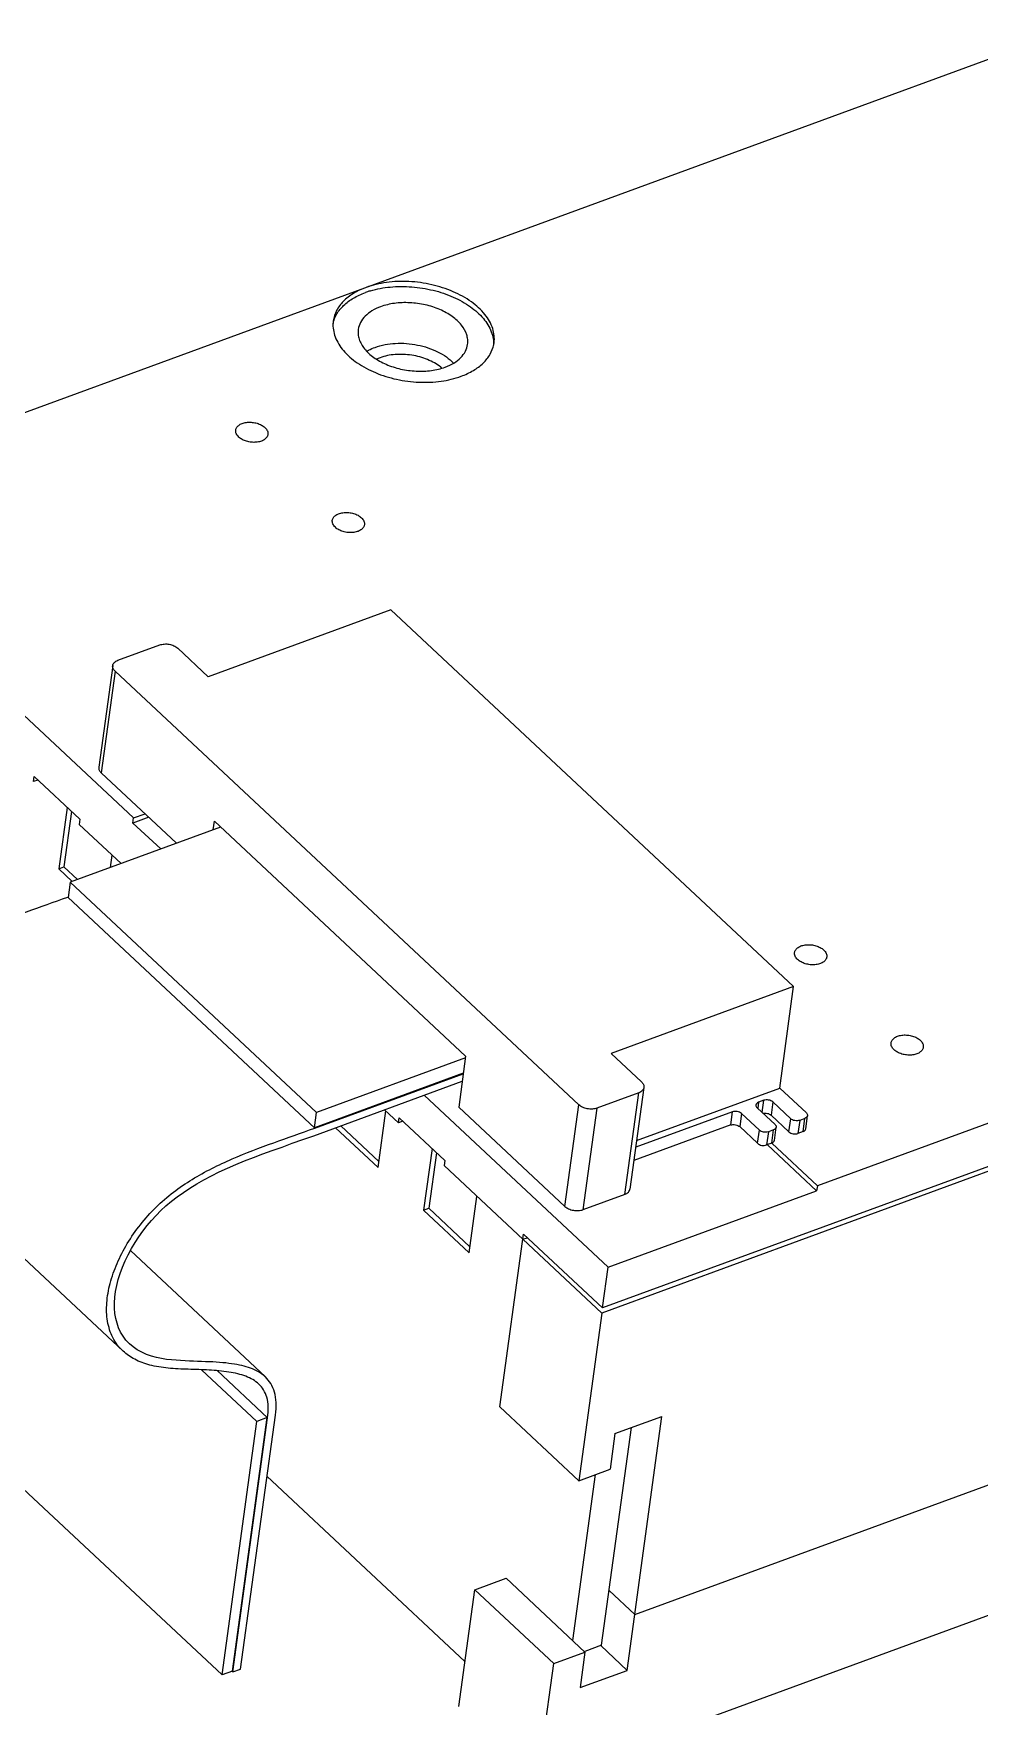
# Model space of a CAD drawing. Extents: x 0 to 297, y 0 to 210.
# Drawn here: x 256.63 to 266.83, y 29.29 to 47.34 of the extents above; entities that cross this region are included whole.
import ezdxf

# ---------------------------------------------------------------- set-up
doc = ezdxf.new("R2010")
doc.units = 0
doc.header["$LTSCALE"] = 16.335
doc.layers.get('0').update_dxf_attribs({"linetype": 'CONTINUOUS'})

msp = doc.modelspace()

# ---------------------------------------------------------------- linework, layer by layer
at = {"color": 7, "linetype": 'CONTINUOUS'}
for p, q in [((254.016, 42.331), (267.684, 47.344)), ((254.016, 42.331), (257.705, 38.879)), ((260.478, 41.125), (258.51, 40.403)), ((264.823, 37.06), (260.478, 41.125)), ((257.537, 40.58), (257.987, 40.746)), ((258.51, 40.403), (258.182, 40.71)), ((257.48, 40.523), (257.33, 39.427)), ((257.506, 40.463), (257.356, 39.367)), ((262.507, 35.783), (257.506, 40.463)), ((258.169, 38.606), (257.356, 39.367)), ((256.626, 39.271), (256.634, 39.325)), ((256.674, 39.288), (256.626, 39.271)), ((257.125, 38.865), (256.634, 39.325)), ((276.497, 39.098), (265.079, 34.91)), ((256.989, 38.993), (256.898, 38.329)), ((257.036, 38.949), (256.954, 38.35)), ((257.125, 38.865), (257.118, 38.81)), ((257.869, 38.887), (257.698, 38.824)), ((257.698, 38.824), (257.705, 38.879)), ((257.698, 38.824), (257.998, 38.544)), ((257.705, 38.879), (257.829, 38.924)), ((258.565, 38.751), (258.577, 38.843)), ((258.577, 38.843), (261.286, 36.308)), ((258.644, 38.78), (257.022, 38.185)), ((257.118, 38.81), (257.571, 38.387)), ((257.455, 38.344), (257.473, 38.478)), ((276.421, 38.55), (262.754, 33.537)), ((276.429, 38.605), (262.762, 33.592)), ((256.898, 38.329), (256.954, 38.35)), ((256.898, 38.329), (257.043, 38.193)), ((256.954, 38.35), (257.099, 38.214)), ((257.022, 38.185), (256.999, 38.021)), ((259.678, 35.7), (257.022, 38.185)), ((256.995, 38.025), (257, 38.027)), ((256.995, 38.025), (259.659, 35.532)), ((264.823, 37.06), (262.855, 36.338)), ((264.673, 35.964), (264.823, 37.06)), ((261.284, 36.289), (259.678, 35.7)), ((261.286, 36.308), (261.211, 35.759)), ((263.182, 36.031), (262.855, 36.338)), ((261.261, 36.125), (259.655, 35.536)), ((259.659, 35.532), (261.261, 36.119)), ((259.648, 35.45), (261.249, 36.037)), ((263.209, 35.971), (263.058, 34.875)), ((263.13, 35.398), (264.673, 35.964)), ((264.96, 35.696), (264.673, 35.964)), ((260.838, 35.886), (262.822, 34.03)), ((262.357, 34.688), (261.211, 35.759)), ((262.357, 34.688), (262.507, 35.783)), ((262.702, 35.748), (262.551, 34.652)), ((263.152, 35.913), (262.702, 35.748)), ((263.002, 34.817), (263.152, 35.913)), ((264.429, 35.752), (264.622, 35.572)), ((264.445, 35.811), (264.436, 35.746)), ((264.501, 35.832), (264.445, 35.811)), ((264.483, 35.702), (264.501, 35.832)), ((264.598, 35.814), (264.579, 35.672)), ((264.791, 35.634), (264.598, 35.814)), ((254.927, 35.619), (257.592, 33.126)), ((259.655, 35.536), (259.678, 35.7)), ((260.341, 35.108), (260.424, 35.717)), ((260.411, 35.729), (260.561, 35.589)), ((260.561, 35.589), (260.569, 35.644)), ((260.609, 35.606), (260.561, 35.589)), ((261.06, 35.183), (260.569, 35.644)), ((264.144, 35.566), (263.101, 35.183)), ((264.163, 35.708), (263.12, 35.325)), ((264.144, 35.566), (264.163, 35.708)), ((264.261, 35.69), (264.241, 35.548)), ((264.453, 35.51), (264.261, 35.69)), ((264.771, 35.491), (264.579, 35.672)), ((264.771, 35.491), (264.791, 35.634)), ((264.888, 35.616), (264.868, 35.474)), ((264.944, 35.637), (264.888, 35.616)), ((264.925, 35.494), (264.944, 35.637)), ((264.953, 35.523), (264.973, 35.666)), ((259.883, 35.536), (260.341, 35.108)), ((259.939, 35.557), (260.35, 35.173)), ((264.434, 35.368), (264.241, 35.548)), ((264.434, 35.368), (264.453, 35.51)), ((264.551, 35.492), (264.531, 35.35)), ((264.607, 35.513), (264.551, 35.492)), ((264.587, 35.371), (264.607, 35.513)), ((264.616, 35.399), (264.635, 35.542)), ((264.925, 35.494), (264.868, 35.474)), ((260.924, 35.311), (260.833, 34.647)), ((260.971, 35.267), (260.889, 34.668)), ((264.587, 35.371), (264.531, 35.35)), ((265.071, 34.855), (264.54, 35.353)), ((264.587, 35.37), (265.079, 34.91)), ((261.06, 35.183), (261.053, 35.129)), ((261.053, 35.129), (262.754, 33.537)), ((262.822, 34.03), (265.071, 34.855)), ((263.109, 30.284), (275.933, 34.988)), ((265.079, 34.91), (265.071, 34.855)), ((260.833, 34.647), (260.889, 34.668)), ((260.889, 34.668), (261.333, 34.252)), ((261.325, 34.187), (261.408, 34.796)), ((263.002, 34.817), (262.551, 34.652)), ((260.833, 34.647), (261.325, 34.187)), ((261.656, 32.524), (261.911, 34.388)), ((261.903, 34.333), (261.951, 34.35)), ((262.762, 33.592), (261.911, 34.388)), ((259.127, 32.848), (257.671, 34.21)), ((262.762, 33.592), (262.822, 34.03)), ((262.063, 28.495), (275.73, 33.508)), ((262.754, 33.537), (262.506, 31.728)), ((259.034, 32.367), (258.438, 32.925)), ((258.605, 32.915), (259.151, 32.405)), ((261.656, 32.524), (262.506, 31.728)), ((258.659, 29.632), (259.034, 32.367)), ((258.772, 29.674), (259.146, 32.408)), ((258.775, 29.664), (259.151, 32.405)), ((258.859, 29.695), (259.235, 32.436)), ((259.146, 32.408), (259.034, 32.367)), ((262.896, 32.236), (263.402, 32.421)), ((263.027, 29.681), (263.402, 32.421)), ((262.752, 29.952), (263.074, 32.301)), ((262.896, 32.236), (262.844, 31.852)), ((256.003, 32.118), (258.659, 29.632)), ((261.279, 29.778), (259.144, 31.775)), ((262.684, 31.794), (262.439, 30.005)), ((262.506, 31.728), (262.844, 31.852)), ((261.212, 29.291), (261.385, 30.551)), ((261.385, 30.551), (261.723, 30.675)), ((261.385, 30.551), (262.236, 29.755)), ((261.723, 30.675), (262.573, 29.879)), ((263.109, 30.284), (262.833, 30.542)), ((262.236, 29.755), (262.573, 29.879)), ((262.573, 29.879), (262.52, 29.496)), ((262.752, 29.952), (262.571, 29.885)), ((262.742, 29.948), (263.027, 29.681)), ((258.772, 29.674), (258.659, 29.632)), ((258.767, 29.672), (258.775, 29.664)), ((258.775, 29.664), (258.859, 29.695)), ((262.063, 28.495), (262.236, 29.755)), ((262.52, 29.496), (263.027, 29.681))]:
    msp.add_line(p, q, dxfattribs=at)
for points in [[(257.663, 33.203), (257.659, 33.207), (257.623, 33.245), (257.592, 33.286), (257.566, 33.33), (257.544, 33.377), (257.527, 33.426), (257.513, 33.477), (257.505, 33.532), (257.5, 33.588), (257.5, 33.646), (257.504, 33.707), (257.512, 33.77), (257.524, 33.834), (257.541, 33.899), (257.562, 33.965), (257.586, 34.032), (257.615, 34.1), (257.647, 34.166), (257.683, 34.232), (257.721, 34.297), (257.763, 34.36), (257.806, 34.421), (257.851, 34.48), (257.899, 34.536), (257.949, 34.59), (258, 34.642), (258.055, 34.693), (258.114, 34.743), (258.176, 34.791), (258.242, 34.839), (258.312, 34.885), (258.386, 34.931), (258.464, 34.975), (258.545, 35.018), (258.63, 35.06), (258.717, 35.1), (258.808, 35.139), (258.902, 35.178), (258.998, 35.216), (259.098, 35.253), (259.201, 35.29), (259.307, 35.328), (259.417, 35.368), (259.531, 35.408), (259.648, 35.45)], [(259.127, 32.848), (259.124, 32.85), (259.107, 32.865), (259.089, 32.878), (259.07, 32.891), (259.051, 32.903), (259.03, 32.914), (259.01, 32.924), (258.988, 32.933), (258.966, 32.942), (258.944, 32.95), (258.921, 32.957), (258.897, 32.964), (258.872, 32.97), (258.847, 32.976), (258.82, 32.981), (258.792, 32.986), (258.763, 32.99), (258.732, 32.994), (258.7, 32.998), (258.667, 33.001), (258.632, 33.004), (258.596, 33.006), (258.559, 33.009), (258.52, 33.011), (258.48, 33.012), (258.439, 33.014), (258.396, 33.015), (258.353, 33.017), (258.308, 33.019), (258.261, 33.021), (258.213, 33.023), (258.164, 33.027), (258.113, 33.031), (258.06, 33.037), (258.006, 33.046), (257.952, 33.057), (257.898, 33.072), (257.845, 33.09), (257.794, 33.114), (257.745, 33.141), (257.7, 33.172), (257.663, 33.203)]]:
    msp.add_lwpolyline(points, dxfattribs=at)
for centre, radius, start, end in [((260.518, 43.696), 0.908, 108.6163, 110.1365), ((260.533, 43.65), 0.957, 106.6, 108.6124), ((260.184, 44.198), 0.328, 172.1973, 175.7558), ((261.266, 44.05), 0.329, 348.8457, 352.1951), ((260.526, 43.4), 0.473, 110.1191, 115.0931), ((260.735, 43.389), 0.453, 49.2431, 51.5755)]:
    msp.add_arc(centre, radius, start, end, dxfattribs=at)
for points, knots in [([(260.213, 44.604), (260.165, 44.586), (260.077, 44.545), (259.966, 44.461), (259.889, 44.359), (259.864, 44.281), (259.858, 44.243)], [0, 0, 0, 0, 0.28832, 0.54759, 0.78141, 1, 1, 1, 1]), ([(261.592, 44.005), (261.596, 44.031), (261.597, 44.083), (261.574, 44.191), (261.496, 44.325), (261.346, 44.459), (261.149, 44.567), (260.92, 44.64), (260.677, 44.674), (260.437, 44.665), (260.283, 44.629), (260.213, 44.604)], [0, 0, 0, 0, 0.04482, 0.091099, 0.192109, 0.308645, 0.440007, 0.58165, 0.726948, 0.8686, 1, 1, 1, 1]), ([(260.26, 44.567), (260.33, 44.588), (260.478, 44.615), (260.706, 44.616), (260.936, 44.579), (261.151, 44.508), (261.336, 44.405), (261.479, 44.279), (261.557, 44.155), (261.585, 44.053), (261.588, 44.003), (261.587, 43.979)], [0, 0, 0, 0, 0.133518, 0.275427, 0.419717, 0.559933, 0.69028, 0.806753, 0.90853, 0.955143, 1, 1, 1, 1]), ([(259.856, 44.215), (259.864, 44.251), (259.893, 44.323), (259.97, 44.416), (260.077, 44.494), (260.16, 44.532), (260.205, 44.549)], [0, 0, 0, 0, 0.218712, 0.453763, 0.713329, 1, 1, 1, 1]), ([(261.307, 43.989), (261.31, 44.006), (261.31, 44.042), (261.295, 44.115), (261.242, 44.206), (261.14, 44.297), (261.006, 44.371), (260.851, 44.42), (260.685, 44.443), (260.521, 44.437), (260.417, 44.413), (260.369, 44.395)], [0, 0, 0, 0, 0.04482, 0.091096, 0.192095, 0.308619, 0.439975, 0.581618, 0.726929, 0.868596, 1, 1, 1, 1]), ([(260.369, 44.395), (260.337, 44.383), (260.277, 44.356), (260.202, 44.298), (260.149, 44.229), (260.132, 44.176), (260.128, 44.15)], [0, 0, 0, 0, 0.288256, 0.547607, 0.7814, 1, 1, 1, 1]), ([(259.856, 44.223), (259.854, 44.197), (259.857, 44.145), (259.885, 44.039), (259.967, 43.909), (260.119, 43.779), (260.316, 43.675), (260.542, 43.605), (260.782, 43.574), (261.018, 43.584), (261.168, 43.619), (261.238, 43.645)], [0, 0, 0, 0, 0.044842, 0.091437, 0.193502, 0.310925, 0.442608, 0.583971, 0.728559, 0.869345, 1, 1, 1, 1]), ([(260.128, 44.15), (260.126, 44.133), (260.125, 44.097), (260.141, 44.024), (260.194, 43.933), (260.296, 43.841), (260.429, 43.768), (260.585, 43.718), (260.751, 43.696), (260.914, 43.702), (261.018, 43.726), (261.066, 43.743)], [0, 0, 0, 0, 0.04482, 0.091096, 0.192095, 0.308619, 0.439975, 0.581618, 0.726929, 0.868596, 1, 1, 1, 1]), ([(260.219, 43.915), (260.226, 43.919), (260.255, 43.935), (260.286, 43.948), (260.309, 43.957)], [0, 0, 0, 0, 0.241506, 1, 1, 1, 1]), ([(260.309, 43.957), (260.379, 43.982), (260.533, 44.01), (260.767, 43.992), (260.984, 43.92), (261.109, 43.836), (261.156, 43.786)], [0, 0, 0, 0, 0.246318, 0.512369, 0.771606, 1, 1, 1, 1]), ([(261.017, 43.744), (260.974, 43.777), (260.873, 43.833), (260.705, 43.878), (260.529, 43.886), (260.415, 43.864), (260.363, 43.845)], [0, 0, 0, 0, 0.237261, 0.496988, 0.758351, 1, 1, 1, 1]), ([(261.066, 43.743), (261.099, 43.755), (261.159, 43.783), (261.234, 43.841), (261.286, 43.91), (261.304, 43.963), (261.307, 43.989)], [0, 0, 0, 0, 0.288256, 0.547607, 0.7814, 1, 1, 1, 1]), ([(261.238, 43.645), (261.283, 43.662), (261.369, 43.701), (261.476, 43.781), (261.553, 43.876), (261.582, 43.95), (261.589, 43.986)], [0, 0, 0, 0, 0.287181, 0.54668, 0.781372, 1, 1, 1, 1]), ([(258.807, 43.064), (258.808, 43.07), (258.811, 43.081), (258.822, 43.101), (258.847, 43.124), (258.887, 43.141), (258.935, 43.15), (258.986, 43.149), (259.037, 43.139), (259.083, 43.121), (259.11, 43.102), (259.121, 43.092)], [0, 0, 0, 0, 0.044946, 0.091536, 0.194097, 0.313363, 0.447731, 0.591404, 0.736541, 0.874976, 1, 1, 1, 1]), ([(258.84, 42.989), (258.834, 42.994), (258.824, 43.006), (258.812, 43.025), (258.806, 43.045), (258.806, 43.058), (258.807, 43.064)], [0, 0, 0, 0, 0.280683, 0.537445, 0.774298, 1, 1, 1, 1]), ([(259.154, 43.017), (259.153, 43.011), (259.15, 43), (259.139, 42.98), (259.114, 42.957), (259.074, 42.94), (259.026, 42.931), (258.975, 42.932), (258.924, 42.942), (258.878, 42.96), (258.851, 42.979), (258.84, 42.989)], [0, 0, 0, 0, 0.044946, 0.091536, 0.194097, 0.313363, 0.447731, 0.591404, 0.736541, 0.874976, 1, 1, 1, 1]), ([(259.121, 43.092), (259.127, 43.087), (259.137, 43.075), (259.149, 43.056), (259.155, 43.036), (259.155, 43.023), (259.154, 43.017)], [0, 0, 0, 0, 0.280683, 0.537445, 0.774298, 1, 1, 1, 1]), ([(259.881, 42.015), (259.875, 42.02), (259.865, 42.032), (259.854, 42.051), (259.848, 42.07), (259.847, 42.084), (259.848, 42.09)], [0, 0, 0, 0, 0.280683, 0.537445, 0.774298, 1, 1, 1, 1]), ([(259.848, 42.09), (259.849, 42.096), (259.852, 42.106), (259.863, 42.127), (259.888, 42.149), (259.928, 42.167), (259.976, 42.176), (260.027, 42.175), (260.078, 42.165), (260.125, 42.147), (260.151, 42.128), (260.162, 42.118)], [0, 0, 0, 0, 0.044946, 0.091536, 0.194097, 0.313363, 0.447731, 0.591404, 0.736541, 0.874976, 1, 1, 1, 1]), ([(260.162, 42.118), (260.168, 42.112), (260.178, 42.101), (260.19, 42.082), (260.196, 42.062), (260.196, 42.049), (260.195, 42.042)], [0, 0, 0, 0, 0.280683, 0.537445, 0.774298, 1, 1, 1, 1]), ([(260.195, 42.042), (260.194, 42.037), (260.191, 42.026), (260.18, 42.006), (260.155, 41.983), (260.115, 41.966), (260.068, 41.957), (260.016, 41.957), (259.965, 41.967), (259.919, 41.986), (259.892, 42.004), (259.881, 42.015)], [0, 0, 0, 0, 0.044946, 0.091536, 0.194097, 0.313363, 0.447731, 0.591404, 0.736541, 0.874976, 1, 1, 1, 1]), ([(257.987, 40.746), (258.003, 40.751), (258.037, 40.758), (258.09, 40.755), (258.14, 40.739), (258.17, 40.721), (258.181, 40.71)], [0, 0, 0, 0, 0.244108, 0.508107, 0.767696, 1, 1, 1, 1]), ([(257.506, 40.463), (257.497, 40.471), (257.486, 40.485), (257.48, 40.507), (257.479, 40.518), (257.48, 40.523)], [0, 0, 0, 0, 0.536161, 0.773673, 1, 1, 1, 1]), ([(257.48, 40.523), (257.481, 40.529), (257.485, 40.541), (257.497, 40.558), (257.515, 40.571), (257.529, 40.578), (257.537, 40.58)], [0, 0, 0, 0, 0.218682, 0.452487, 0.711774, 1, 1, 1, 1]), ([(257.33, 39.427), (257.329, 39.422), (257.329, 39.411), (257.336, 39.389), (257.347, 39.375), (257.356, 39.367)], [0, 0, 0, 0, 0.226327, 0.463839, 1, 1, 1, 1]), ([(254.927, 35.619), (254.905, 35.64), (254.864, 35.686), (254.815, 35.764), (254.78, 35.85), (254.75, 35.974), (254.746, 36.144), (254.784, 36.355), (254.86, 36.571), (254.971, 36.784), (255.112, 36.987), (255.278, 37.174), (255.467, 37.337), (255.671, 37.475), (255.883, 37.593), (256.175, 37.728), (256.548, 37.868), (256.848, 37.971), (256.995, 38.025)], [0, 0, 0, 0, 0.025113, 0.049842, 0.074738, 0.100225, 0.153893, 0.211938, 0.274105, 0.339535, 0.407104, 0.475572, 0.54331, 0.609827, 0.675735, 0.741411, 0.872119, 1, 1, 1, 1]), ([(264.865, 37.351), (264.86, 37.356), (264.849, 37.368), (264.838, 37.387), (264.832, 37.407), (264.832, 37.42), (264.833, 37.426)], [0, 0, 0, 0, 0.280683, 0.537445, 0.774298, 1, 1, 1, 1]), ([(264.833, 37.426), (264.833, 37.432), (264.836, 37.443), (264.848, 37.463), (264.873, 37.486), (264.912, 37.503), (264.96, 37.512), (265.012, 37.512), (265.063, 37.501), (265.109, 37.483), (265.136, 37.465), (265.147, 37.454)], [0, 0, 0, 0, 0.044946, 0.091536, 0.194097, 0.313363, 0.447731, 0.591404, 0.736541, 0.874976, 1, 1, 1, 1]), ([(265.179, 37.379), (265.179, 37.373), (265.176, 37.363), (265.164, 37.342), (265.139, 37.319), (265.1, 37.302), (265.052, 37.293), (265, 37.294), (264.949, 37.304), (264.903, 37.322), (264.876, 37.341), (264.865, 37.351)], [0, 0, 0, 0, 0.044946, 0.091536, 0.194097, 0.313363, 0.447731, 0.591404, 0.736541, 0.874976, 1, 1, 1, 1]), ([(265.147, 37.454), (265.152, 37.449), (265.163, 37.437), (265.174, 37.418), (265.18, 37.399), (265.18, 37.385), (265.179, 37.379)], [0, 0, 0, 0, 0.280683, 0.537445, 0.774298, 1, 1, 1, 1]), ([(265.874, 36.452), (265.874, 36.458), (265.877, 36.468), (265.889, 36.489), (265.914, 36.512), (265.954, 36.529), (266.001, 36.538), (266.053, 36.537), (266.104, 36.527), (266.15, 36.509), (266.177, 36.49), (266.188, 36.48)], [0, 0, 0, 0, 0.044946, 0.091536, 0.194097, 0.313363, 0.447731, 0.591404, 0.736541, 0.874976, 1, 1, 1, 1]), ([(266.188, 36.48), (266.194, 36.475), (266.204, 36.463), (266.215, 36.444), (266.221, 36.424), (266.221, 36.411), (266.22, 36.405)], [0, 0, 0, 0, 0.280683, 0.537445, 0.774298, 1, 1, 1, 1]), ([(265.906, 36.377), (265.901, 36.382), (265.89, 36.394), (265.879, 36.413), (265.873, 36.433), (265.873, 36.446), (265.874, 36.452)], [0, 0, 0, 0, 0.280683, 0.537445, 0.774298, 1, 1, 1, 1]), ([(266.22, 36.405), (266.22, 36.399), (266.217, 36.388), (266.205, 36.368), (266.181, 36.345), (266.141, 36.328), (266.093, 36.319), (266.041, 36.32), (265.99, 36.33), (265.944, 36.348), (265.918, 36.367), (265.906, 36.377)], [0, 0, 0, 0, 0.044946, 0.091536, 0.194097, 0.313363, 0.447731, 0.591404, 0.736541, 0.874976, 1, 1, 1, 1]), ([(263.209, 35.971), (263.208, 35.965), (263.204, 35.952), (263.191, 35.936), (263.174, 35.923), (263.16, 35.916), (263.152, 35.913)], [0, 0, 0, 0, 0.218745, 0.452572, 0.71183, 1, 1, 1, 1]), ([(263.183, 36.031), (263.191, 36.023), (263.203, 36.008), (263.209, 35.987), (263.209, 35.976), (263.209, 35.971)], [0, 0, 0, 0, 0.536001, 0.773547, 1, 1, 1, 1]), ([(262.702, 35.748), (262.686, 35.742), (262.651, 35.736), (262.598, 35.739), (262.548, 35.754), (262.519, 35.773), (262.507, 35.783)], [0, 0, 0, 0, 0.244192, 0.508273, 0.767837, 1, 1, 1, 1]), ([(264.445, 35.811), (264.437, 35.809), (264.427, 35.803), (264.419, 35.792), (264.417, 35.785), (264.416, 35.782)], [0, 0, 0, 0, 0.546163, 0.780684, 1, 1, 1, 1]), ([(264.416, 35.782), (264.416, 35.777), (264.418, 35.765), (264.425, 35.756), (264.429, 35.752)], [0, 0, 0, 0, 0.461463, 1, 1, 1, 1]), ([(264.598, 35.814), (264.592, 35.82), (264.578, 35.829), (264.553, 35.836), (264.526, 35.838), (264.509, 35.835), (264.501, 35.832)], [0, 0, 0, 0, 0.232118, 0.491597, 0.755672, 1, 1, 1, 1]), ([(264.144, 35.566), (264.152, 35.568), (264.169, 35.572), (264.196, 35.57), (264.221, 35.562), (264.235, 35.553), (264.241, 35.548)], [0, 0, 0, 0, 0.244328, 0.508403, 0.767882, 1, 1, 1, 1]), ([(264.261, 35.69), (264.255, 35.696), (264.24, 35.705), (264.215, 35.712), (264.189, 35.714), (264.171, 35.711), (264.163, 35.708)], [0, 0, 0, 0, 0.232118, 0.491597, 0.755672, 1, 1, 1, 1]), ([(264.493, 35.693), (264.508, 35.696), (264.539, 35.694), (264.568, 35.682), (264.579, 35.672)], [0, 0, 0, 0, 0.518102, 1, 1, 1, 1]), ([(264.622, 35.572), (264.626, 35.568), (264.634, 35.559), (264.636, 35.547), (264.635, 35.542)], [0, 0, 0, 0, 0.538537, 1, 1, 1, 1]), ([(264.888, 35.616), (264.88, 35.613), (264.863, 35.61), (264.836, 35.612), (264.811, 35.619), (264.797, 35.628), (264.791, 35.634)], [0, 0, 0, 0, 0.244328, 0.508403, 0.767882, 1, 1, 1, 1]), ([(264.973, 35.666), (264.972, 35.663), (264.97, 35.656), (264.962, 35.645), (264.951, 35.639), (264.944, 35.637)], [0, 0, 0, 0, 0.219316, 0.453838, 1, 1, 1, 1]), ([(264.96, 35.696), (264.964, 35.692), (264.971, 35.683), (264.973, 35.671), (264.973, 35.666)], [0, 0, 0, 0, 0.538537, 1, 1, 1, 1]), ([(257.592, 33.126), (257.569, 33.147), (257.528, 33.193), (257.479, 33.271), (257.445, 33.357), (257.415, 33.482), (257.41, 33.652), (257.448, 33.862), (257.524, 34.078), (257.635, 34.291), (257.776, 34.494), (257.943, 34.681), (258.131, 34.844), (258.335, 34.982), (258.548, 35.1), (258.84, 35.235), (259.212, 35.375), (259.512, 35.478), (259.659, 35.532)], [0, 0, 0, 0, 0.025113, 0.049842, 0.074738, 0.100225, 0.153893, 0.211938, 0.274105, 0.339535, 0.407104, 0.475572, 0.54331, 0.609827, 0.675735, 0.741411, 0.872119, 1, 1, 1, 1]), ([(264.551, 35.492), (264.543, 35.489), (264.525, 35.486), (264.499, 35.488), (264.474, 35.496), (264.459, 35.505), (264.453, 35.51)], [0, 0, 0, 0, 0.244328, 0.508403, 0.767882, 1, 1, 1, 1]), ([(264.587, 35.371), (264.594, 35.373), (264.605, 35.379), (264.613, 35.39), (264.615, 35.396), (264.616, 35.399)], [0, 0, 0, 0, 0.546163, 0.780684, 1, 1, 1, 1]), ([(264.635, 35.542), (264.635, 35.539), (264.633, 35.533), (264.624, 35.521), (264.614, 35.516), (264.607, 35.513)], [0, 0, 0, 0, 0.219316, 0.453838, 1, 1, 1, 1]), ([(264.771, 35.491), (264.777, 35.486), (264.792, 35.477), (264.817, 35.469), (264.843, 35.468), (264.861, 35.471), (264.868, 35.474)], [0, 0, 0, 0, 0.232118, 0.491597, 0.755672, 1, 1, 1, 1]), ([(264.925, 35.494), (264.932, 35.497), (264.942, 35.503), (264.951, 35.514), (264.953, 35.52), (264.953, 35.523)], [0, 0, 0, 0, 0.546163, 0.780684, 1, 1, 1, 1]), ([(264.434, 35.368), (264.44, 35.362), (264.454, 35.353), (264.479, 35.345), (264.506, 35.344), (264.523, 35.347), (264.531, 35.35)], [0, 0, 0, 0, 0.232118, 0.491597, 0.755672, 1, 1, 1, 1]), ([(263.002, 34.818), (263.01, 34.82), (263.024, 34.827), (263.041, 34.84), (263.053, 34.857), (263.058, 34.869), (263.058, 34.875)], [0, 0, 0, 0, 0.28815, 0.547398, 0.781233, 1, 1, 1, 1]), ([(262.357, 34.688), (262.368, 34.677), (262.398, 34.659), (262.448, 34.643), (262.501, 34.64), (262.536, 34.647), (262.551, 34.652)], [0, 0, 0, 0, 0.232129, 0.491649, 0.755723, 1, 1, 1, 1]), ([(259.055, 32.771), (259.036, 32.789), (258.992, 32.821), (258.914, 32.857), (258.827, 32.883), (258.695, 32.908), (258.516, 32.923), (258.297, 32.929), (258.083, 32.938), (257.886, 32.967), (257.72, 33.028), (257.629, 33.091), (257.592, 33.126)], [0, 0, 0, 0, 0.051288, 0.106125, 0.165479, 0.229435, 0.368234, 0.514088, 0.656737, 0.786928, 0.899782, 1, 1, 1, 1]), ([(259.151, 32.405), (259.156, 32.445), (259.161, 32.52), (259.147, 32.624), (259.112, 32.708), (259.075, 32.752), (259.055, 32.771)], [0, 0, 0, 0, 0.312643, 0.568566, 0.790332, 1, 1, 1, 1]), ([(259.235, 32.436), (259.241, 32.481), (259.247, 32.564), (259.231, 32.681), (259.191, 32.776), (259.149, 32.826), (259.127, 32.848)], [0, 0, 0, 0, 0.308716, 0.56605, 0.790184, 1, 1, 1, 1])]:
    msp.add_open_spline(points, degree=3, knots=knots, dxfattribs=at)

doc.saveas('drawing.dxf')
